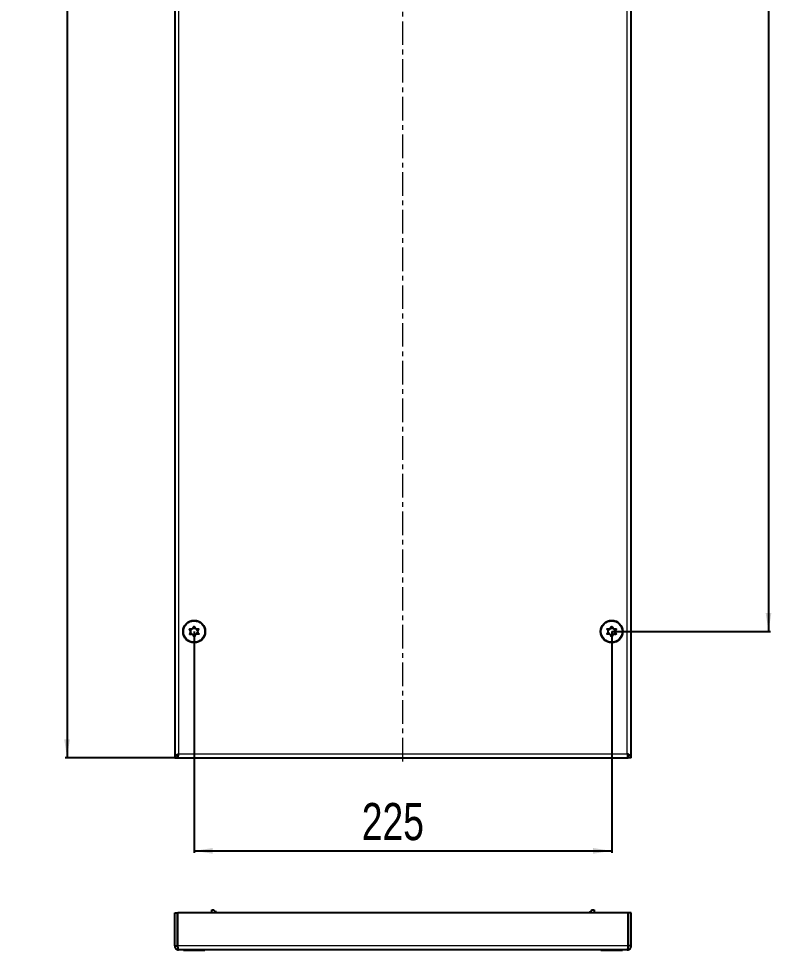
# Model space of a CAD drawing. Header units: millimetres. Extents: x 275 to 1191, y -693 to 1285.
# Drawn here: x 275 to 681, y -693 to -191 of the extents above; entities that cross this region are included whole.
import ezdxf

# ---------------------------------------------------------------- set-up
doc = ezdxf.new("R2010")
doc.units = ezdxf.units.MM
doc.linetypes.add('CENTERX2', pattern=[20.32, 12.7, -2.54, 2.54, -2.54])
doc.layers.add('FORMAT', color=7, linetype='Continuous')
doc.styles.add('SLDTEXTSTYLE0', font='TXT', dxfattribs={"width": 0.75})
doc.dimstyles.new('SLDDIMSTYLE0', dxfattribs={"dimtxt": 20, "dimasz": 10, "dimexe": 0, "dimexo": 0.0625, "dimgap": 5, "dimtad": 2, "dimdec": 1, "dimrnd": 1e-09, "dimzin": 12, "dimdsep": 46, "dimtxsty": 'SLDTEXTSTYLE0', "dimsah": 1, "dimcen": 0.09, "dimadec": 0, "dimazin": 3, "dimtfac": 1, "dimtofl": 0, "dimtmove": 0, "dimatfit": 3, "dimfxl": 0, "dimfrac": 2, "dimtolj": 1, "dimtzin": 12, "dimarcsym": 0})

# ---------------------------------------------------------------- blocks, each defined once
blk = doc.blocks.new('_D_1')
at = {"layer": 'FORMAT'}
for p, q in [((360.79, 1172.03), (300.1, 1172.03)), ((301.1, 1172.03), (301.1, -588.97)), ((360.79, -588.97), (300.1, -588.97))]:
    blk.add_line(p, q, dxfattribs=at)
for points in [[(301.1, 1172.03), (299.56, 1162.03), (302.63, 1162.03)], [(301.1, -588.97), (302.63, -578.97), (299.56, -578.97)]]:
    blk.add_solid(points, dxfattribs=at)
at = {"layer": 'FORMAT', "insert": (275.32, 261.98), "char_height": 20, "attachment_point": 1, "rotation": 90, "style": 'SLDTEXTSTYLE0'}
blk.add_mtext('1761', dxfattribs=at)
blk = doc.blocks.new('_D_2')
at = {"layer": 'FORMAT'}
for p, q in [((594.61, 1104.03), (680.1, 1104.03)), ((679.1, 1104.03), (679.1, -520.97)), ((594.61, -520.97), (680.1, -520.97))]:
    blk.add_line(p, q, dxfattribs=at)
for points in [[(679.1, 1104.03), (677.57, 1094.03), (680.64, 1094.03)], [(679.1, -520.97), (680.64, -510.97), (677.57, -510.97)]]:
    blk.add_solid(points, dxfattribs=at)
at = {"layer": 'FORMAT', "insert": (653.32, 261.98), "char_height": 20, "attachment_point": 1, "rotation": 90, "style": 'SLDTEXTSTYLE0'}
blk.add_mtext('1625', dxfattribs=at)
blk = doc.blocks.new('_D_3')
at = {"layer": 'FORMAT'}
for p, q in [((369.6, -520.98), (369.6, -640.13)), ((594.6, -520.98), (594.6, -640.13)), ((369.6, -639.13), (594.6, -639.13))]:
    blk.add_line(p, q, dxfattribs=at)
for points in [[(369.6, -639.13), (379.6, -640.67), (379.6, -637.6)], [(594.6, -639.13), (584.6, -637.6), (584.6, -640.67)]]:
    blk.add_solid(points, dxfattribs=at)
at = {"layer": 'FORMAT', "insert": (459.93, -613.35), "char_height": 20, "attachment_point": 1, "style": 'SLDTEXTSTYLE0'}
blk.add_mtext('225', dxfattribs=at)

msp = doc.modelspace()

# ---------------------------------------------------------------- linework, layer by layer
at = {"color": 7, "linetype": 'Continuous', "lineweight": 25}
for p, q in [((359.1, 1172.03), (359.1, -588.97)), ((605.1, -588.97), (605.1, 1172.03)), ((359.1, -588.97), (360.6, -588.97)), ((360.8, -587.86), (360.8, -588.97)), ((360.8, -588.97), (603.4, -588.97)), ((603.4, -588.97), (603.4, -587.84)), ((605.1, -588.97), (603.6, -588.97)), ((359.1, -672.49), (360.6, -672.49)), ((359.1, -690.39), (359.1, -672.49)), ((360.6, -690.39), (360.6, -672.49)), ((360.8, -690.39), (360.8, -672.49)), ((603.4, -672.49), (360.8, -672.49)), ((379.1, -670.99), (380.1, -670.99)), ((379.1, -672.49), (379.1, -670.99)), ((381.1, -671.99), (380.1, -670.99)), ((381.6, -671.99), (381.1, -671.99)), ((381.1, -671.99), (381.1, -672.49)), ((582.6, -671.99), (583.1, -671.99)), ((584.1, -670.99), (583.1, -671.99)), ((583.1, -672.49), (583.1, -671.99)), ((584.1, -670.99), (585.1, -670.99)), ((585.1, -670.99), (585.1, -672.49)), ((603.4, -690.39), (603.4, -672.49)), ((605.1, -672.49), (603.6, -672.49)), ((603.6, -690.39), (603.6, -672.49)), ((605.1, -690.39), (605.1, -672.49)), ((359.1, -690.39), (360.6, -690.39)), ((603, -692.49), (361.2, -692.49)), ((363.82, -692.49), (363.82, -692.75)), ((366.81, -692.75), (363.82, -692.75)), ((375.39, -692.75), (366.81, -692.75)), ((375.39, -692.75), (375.39, -692.49)), ((588.82, -692.49), (588.82, -692.75)), ((600.39, -692.75), (588.82, -692.75)), ((600.39, -692.75), (600.39, -692.49)), ((605.1, -690.39), (603.6, -690.39))]:
    msp.add_line(p, q, dxfattribs=at)
at = {"color": 8, "linetype": 'Continuous', "lineweight": 18}
for p, q in [((361.2, 1169.93), (361.2, -586.87)), ((603, -586.87), (603, 1169.93)), ((361.2, -586.87), (603, -586.87)), ((603.4, -690.39), (360.8, -690.39))]:
    msp.add_line(p, q, dxfattribs=at)
at = {"color": 7, "linetype": 'Continuous', "lineweight": 25}
for centre, radius in [((369.6, -520.97), 6), ((369.6, -520.97), 5.79), ((594.6, -520.97), 6), ((594.6, -520.97), 5.79), ((369.6, -520.97), 1.85), ((594.6, -520.97), 1.85)]:
    msp.add_circle(centre, radius, dxfattribs=at)
for points, knots in [([(372.05, -522.32), (372.06, -522.31), (372.07, -522.28), (372.06, -522.22), (372, -522.09), (371.78, -521.77), (371.49, -521.32), (371.45, -520.68), (371.67, -520.22), (371.87, -519.88), (371.99, -519.67), (372.01, -519.58), (372.01, -519.54), (371.99, -519.51), (371.97, -519.49), (371.9, -519.46), (371.63, -519.45), (371.16, -519.5), (370.46, -519.41), (370, -518.86), (369.79, -518.44), (369.64, -518.22), (369.58, -518.18), (369.55, -518.17), (369.52, -518.17), (369.49, -518.19), (369.46, -518.22), (369.41, -518.28), (369.3, -518.48), (369.13, -518.82), (368.85, -519.26), (368.3, -519.56), (367.75, -519.55), (367.36, -519.54), (367.22, -519.56), (367.17, -519.59), (367.14, -519.62), (367.14, -519.66), (367.14, -519.71), (367.2, -519.85), (367.41, -520.17), (367.71, -520.62), (367.75, -521.25), (367.53, -521.72), (367.33, -522.05), (367.21, -522.26), (367.19, -522.35), (367.19, -522.4), (367.21, -522.43), (367.23, -522.45), (367.3, -522.47), (367.57, -522.49), (368.04, -522.43), (368.74, -522.52), (369.2, -523.07), (369.41, -523.5), (369.56, -523.72), (369.62, -523.76), (369.65, -523.77), (369.68, -523.77), (369.71, -523.75), (369.74, -523.72), (369.79, -523.65), (369.91, -523.46), (370.07, -523.11), (370.35, -522.68), (370.9, -522.37), (371.45, -522.39), (371.84, -522.39), (371.98, -522.37), (372.04, -522.34), (372.05, -522.33), (372.05, -522.32)], [0, 0, 0, 0, 0.0020087, 0.00442, 0.0093647, 0.0255282, 0.0677053, 0.0957862, 0.1246456, 0.1503415, 0.1605194, 0.1633943, 0.1656965, 0.1672448, 0.1688741, 0.1707699, 0.1786058, 0.2119941, 0.2499945, 0.2879948, 0.3213831, 0.329219, 0.3311148, 0.3327441, 0.3342924, 0.3362166, 0.3385353, 0.3413178, 0.349662, 0.3753578, 0.4042173, 0.4322982, 0.4744753, 0.4906388, 0.4966691, 0.49844, 0.5, 0.5020087, 0.50442, 0.5093647, 0.5255282, 0.5677053, 0.5957862, 0.6246456, 0.6503415, 0.6605194, 0.6633943, 0.6656965, 0.6672448, 0.6688741, 0.6707699, 0.6786058, 0.7119941, 0.7499945, 0.7879948, 0.8213831, 0.829219, 0.8311148, 0.8327441, 0.8342924, 0.8362166, 0.8385353, 0.8413178, 0.849662, 0.8753578, 0.9042173, 0.9322982, 0.9744753, 0.9906388, 0.9966691, 0.99844, 1, 1, 1, 1]), ([(592.15, -522.32), (592.16, -522.33), (592.17, -522.35), (592.23, -522.37), (592.37, -522.39), (592.76, -522.39), (593.3, -522.37), (593.85, -522.68), (594.13, -523.11), (594.3, -523.47), (594.42, -523.68), (594.48, -523.74), (594.52, -523.77), (594.55, -523.77), (594.58, -523.76), (594.64, -523.72), (594.79, -523.5), (595, -523.07), (595.46, -522.52), (596.16, -522.43), (596.63, -522.49), (596.9, -522.47), (596.97, -522.45), (596.99, -522.43), (597.01, -522.4), (597.01, -522.36), (597, -522.32), (596.97, -522.24), (596.87, -522.04), (596.67, -521.72), (596.45, -521.25), (596.49, -520.62), (596.79, -520.17), (597, -519.84), (597.06, -519.7), (597.06, -519.65), (597.05, -519.61), (597.03, -519.59), (596.97, -519.56), (596.83, -519.54), (596.45, -519.55), (595.9, -519.56), (595.35, -519.26), (595.07, -518.82), (594.9, -518.47), (594.78, -518.26), (594.72, -518.19), (594.68, -518.17), (594.65, -518.17), (594.62, -518.18), (594.56, -518.22), (594.41, -518.44), (594.2, -518.86), (593.74, -519.41), (593.04, -519.5), (592.57, -519.45), (592.3, -519.46), (592.23, -519.49), (592.21, -519.51), (592.19, -519.54), (592.19, -519.57), (592.2, -519.62), (592.23, -519.69), (592.33, -519.89), (592.53, -520.22), (592.75, -520.68), (592.71, -521.32), (592.41, -521.77), (592.2, -522.09), (592.14, -522.23), (592.14, -522.29), (592.14, -522.31), (592.15, -522.32)], [0, 0, 0, 0, 0.002009, 0.00442, 0.009365, 0.025528, 0.067705, 0.095786, 0.124646, 0.150342, 0.160519, 0.163394, 0.165697, 0.167245, 0.168874, 0.17077, 0.178606, 0.211994, 0.249994, 0.287995, 0.321383, 0.329219, 0.331115, 0.332744, 0.334292, 0.336217, 0.338535, 0.341318, 0.349662, 0.375358, 0.404217, 0.432298, 0.474475, 0.490639, 0.496669, 0.49844, 0.5, 0.502009, 0.50442, 0.509365, 0.525528, 0.567705, 0.595786, 0.624646, 0.650342, 0.660519, 0.663394, 0.665697, 0.667245, 0.668874, 0.67077, 0.678606, 0.711994, 0.749994, 0.787995, 0.821383, 0.829219, 0.831115, 0.832744, 0.834292, 0.836217, 0.838535, 0.841318, 0.849662, 0.875358, 0.904217, 0.932298, 0.974475, 0.990639, 0.996669, 0.99844, 1, 1, 1, 1]), ([(605.1, -588.97), (605.07, -588.79), (605, -588.43), (604.5, -587.9), (603.8, -587.38), (603.26, -587.03), (603, -586.87)], [0, 0, 0, 0, 0.2547568, 0.5096489, 0.7645419, 1, 1, 1, 1]), ([(603.6, -588.97), (603.6, -588.88), (603.59, -588.72), (603.57, -588.54), (603.54, -588.35), (603.5, -588.15), (603.43, -587.94), (603.37, -587.75), (603.31, -587.59), (603.22, -587.38), (603.13, -587.17), (603.06, -587), (603.01, -586.9), (603, -586.87)], [0, 0, 0, 0, 0.129417, 0.226935, 0.25953, 0.388939, 0.519022, 0.558491, 0.657401, 0.756422, 0.856688, 0.958735, 1, 1, 1, 1]), ([(381.1, -671.99), (381.12, -672.08), (381.16, -672.25), (381.4, -672.42), (381.51, -672.49)], [0, 0, 0, 0, 0.57413, 1, 1, 1, 1]), ([(381.6, -671.99), (381.62, -672.09), (381.66, -672.24), (381.8, -672.41), (381.88, -672.48), (381.89, -672.49)], [0, 0, 0, 0, 0.60297, 0.917931, 1, 1, 1, 1]), ([(582.29, -672.49), (582.36, -672.43), (582.49, -672.32), (582.58, -672.15), (582.59, -672.04), (582.6, -671.99)], [0, 0, 0, 0, 0.360365, 0.675069, 1, 1, 1, 1]), ([(582.69, -672.49), (582.77, -672.43), (583.01, -672.28), (583.09, -672.12), (583.1, -672), (583.1, -671.99)], [0, 0, 0, 0, 0.331346, 0.905226, 1, 1, 1, 1]), ([(359.1, -690.39), (359.13, -690.67), (359.2, -691.23), (359.7, -691.93), (360.4, -692.4), (360.94, -692.46), (361.2, -692.49)], [0, 0, 0, 0, 0.2547568, 0.5096489, 0.7645419, 1, 1, 1, 1]), ([(360.6, -690.39), (360.61, -690.47), (360.63, -690.63), (360.73, -690.81), (360.83, -690.85), (360.86, -690.85)], [0, 0, 0, 0, 0.432796, 0.865566, 1, 1, 1, 1]), ([(603, -692.49), (603.28, -692.46), (603.84, -692.39), (604.54, -691.89), (605.01, -691.19), (605.07, -690.65), (605.1, -690.39)], [0, 0, 0, 0, 0.254753, 0.509645, 0.764538, 1, 1, 1, 1]), ([(603.34, -690.87), (603.37, -690.85), (603.54, -690.75), (603.57, -690.55), (603.6, -690.39)], [0, 0, 0, 0, 0.207713, 1, 1, 1, 1])]:
    msp.add_open_spline(points, degree=3, knots=knots, dxfattribs=at)
for points in [[(361.2, -586.87), (360.93, -587.04), (360.37, -587.39), (359.68, -587.92), (359.19, -588.44), (359.13, -588.79), (359.1, -588.97)], [(361.2, -586.87), (361.04, -587.22), (360.71, -587.92), (360.64, -588.62), (360.6, -588.97)], [(360.8, -588.97), (360.83, -588.94), (360.9, -588.87), (361, -588.39), (361.1, -587.69), (361.17, -587.14), (361.2, -586.87)], [(603, -586.87), (603.03, -587.14), (603.1, -587.69), (603.2, -588.39), (603.3, -588.87), (603.37, -588.94), (603.4, -588.97)], [(361.2, -692.49), (361.17, -692.46), (361.1, -692.39), (361, -691.91), (360.9, -691.21), (360.83, -690.66), (360.8, -690.39)], [(603.4, -690.39), (603.37, -690.66), (603.3, -691.21), (603.2, -691.91), (603.1, -692.39), (603.03, -692.46), (603, -692.49)]]:
    msp.add_open_spline(points, degree=3, dxfattribs=at)
at = {"layer": 'FORMAT', "linetype": 'CENTERX2', "lineweight": 18}
msp.add_line((482.1, -590.97), (482.1, 1174.03), dxfattribs=at)

# ---------------------------------------------------------------- dimensions: what is measured, and where the dimension line sits
at = {"layer": 'FORMAT'}
for base, p1, p2, picture, middle in [((301.1, -588.97), (360.8, 1172.03), (360.8, -588.97), '_D_1', (301.1, 291.53)), ((679.1, -520.97), (594.6, 1104.03), (594.6, -520.97), '_D_2', (679.1, 291.53))]:
    dim = msp.add_linear_dim(base=base, p1=p1, p2=p2, angle=90, dimstyle='SLDDIMSTYLE0', dxfattribs=at)
    dim.commit()
    dim.dimension.update_dxf_attribs({"geometry": picture, "text_midpoint": middle, "dimtype": 160})
dim = msp.add_linear_dim(base=(594.6, -639.13), p1=(369.6, -520.97), p2=(594.6, -520.97), dimstyle='SLDDIMSTYLE0', dxfattribs=at)
dim.commit()
dim.dimension.update_dxf_attribs({"geometry": '_D_3', "text_midpoint": (482.1, -639.13), "dimtype": 160})

doc.saveas('drawing.dxf')
